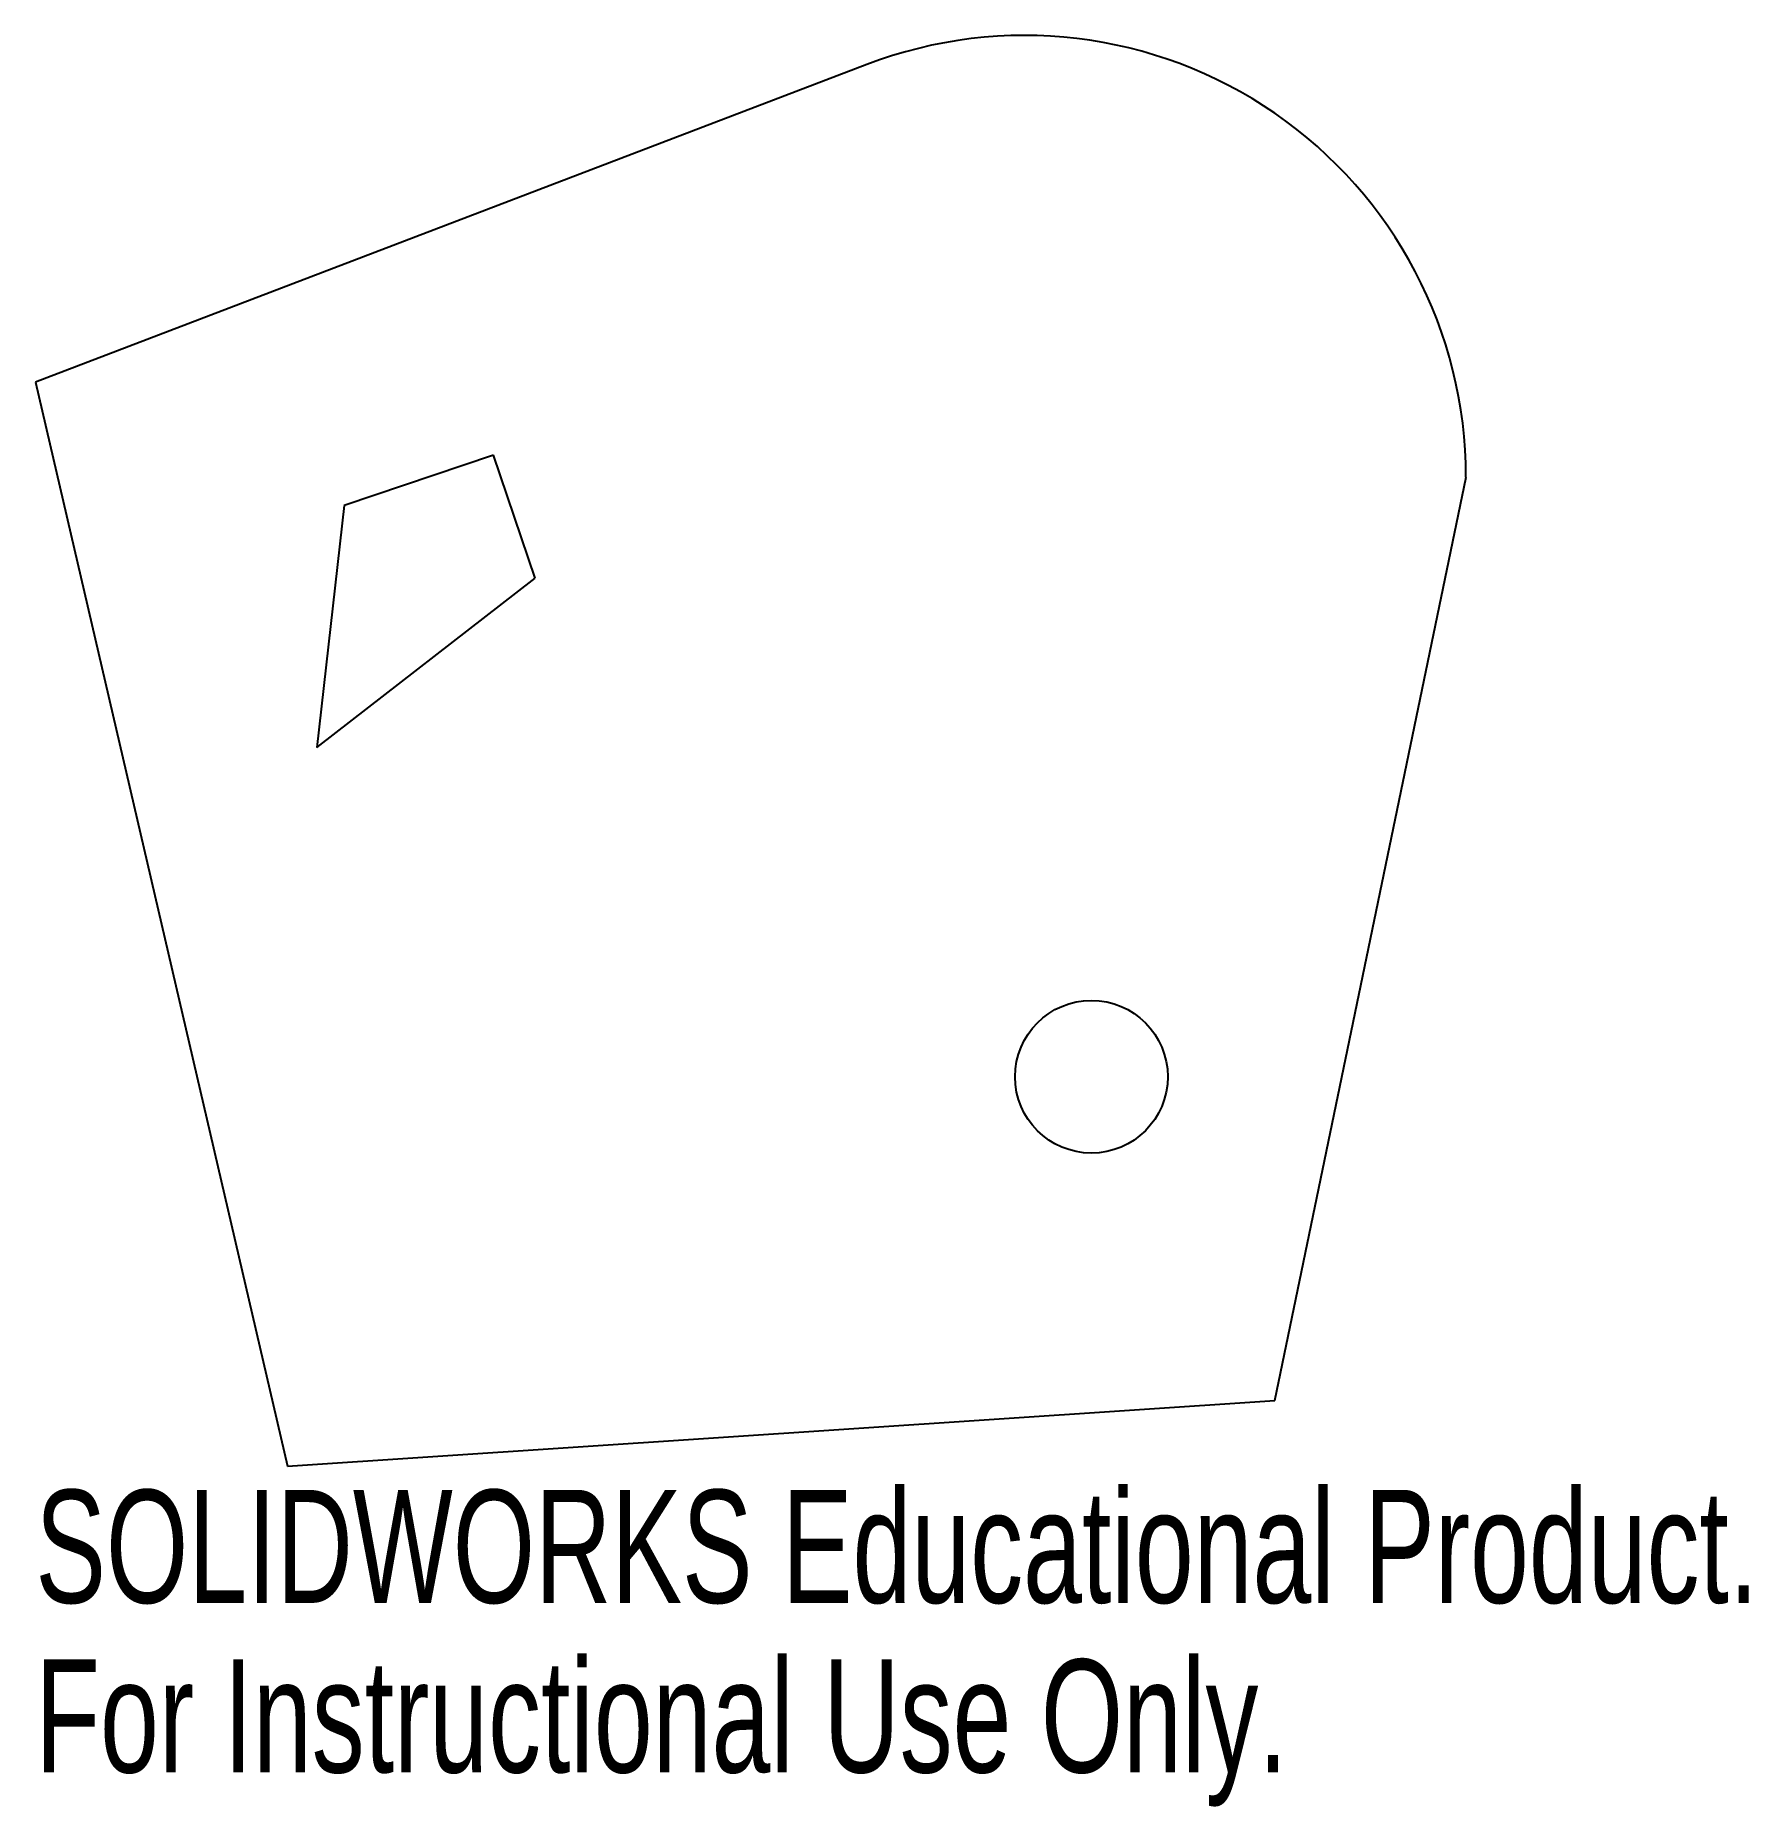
# Model space of a CAD drawing. Header units: millimetres. Extents: x -29.4 to 43.9, y -39.5 to 36.2.
import ezdxf

# ---------------------------------------------------------------- set-up
doc = ezdxf.new("R2010")
doc.units = ezdxf.units.MM
doc.styles.add('SLDTEXTSTYLE0', font='TXT', dxfattribs={"width": 0.7})

msp = doc.modelspace()

# ---------------------------------------------------------------- linework, layer by layer
at = {"color": 7, "linetype": 'Continuous', "lineweight": 25}
for p, q in [((6.193, 34.959), (-29.365, 21.375)), ((-29.365, 21.375), (-18.578, -24.971)), ((-9.768, 18.255), (-16.157, 16.096)), ((-7.991, 12.997), (-9.768, 18.255)), ((23.642, -22.174), (31.818, 17.317)), ((-16.157, 16.096), (-17.327, 5.747)), ((-17.327, 5.747), (-7.991, 12.997)), ((-18.578, -24.971), (23.642, -22.174))]:
    msp.add_line(p, q, dxfattribs=at)
msp.add_circle((15.796, -8.324), 3.265, dxfattribs=at)
msp.add_arc((12.932, 17.317), 18.885, 0, 110.90798, dxfattribs=at)

# ---------------------------------------------------------------- texts
at = {"color": 7, "linetype": 'Continuous', "char_height": 4.83362, "attachment_point": 1, "style": 'SLDTEXTSTYLE0'}
for s, insert in [('SOLIDWORKS Educational Product.', (-29.365, -25.99)), ('For Instructional Use Only.', (-29.365, -33.24))]:
    msp.add_mtext(s, dxfattribs=dict(at, insert=insert))

doc.saveas('drawing.dxf')
